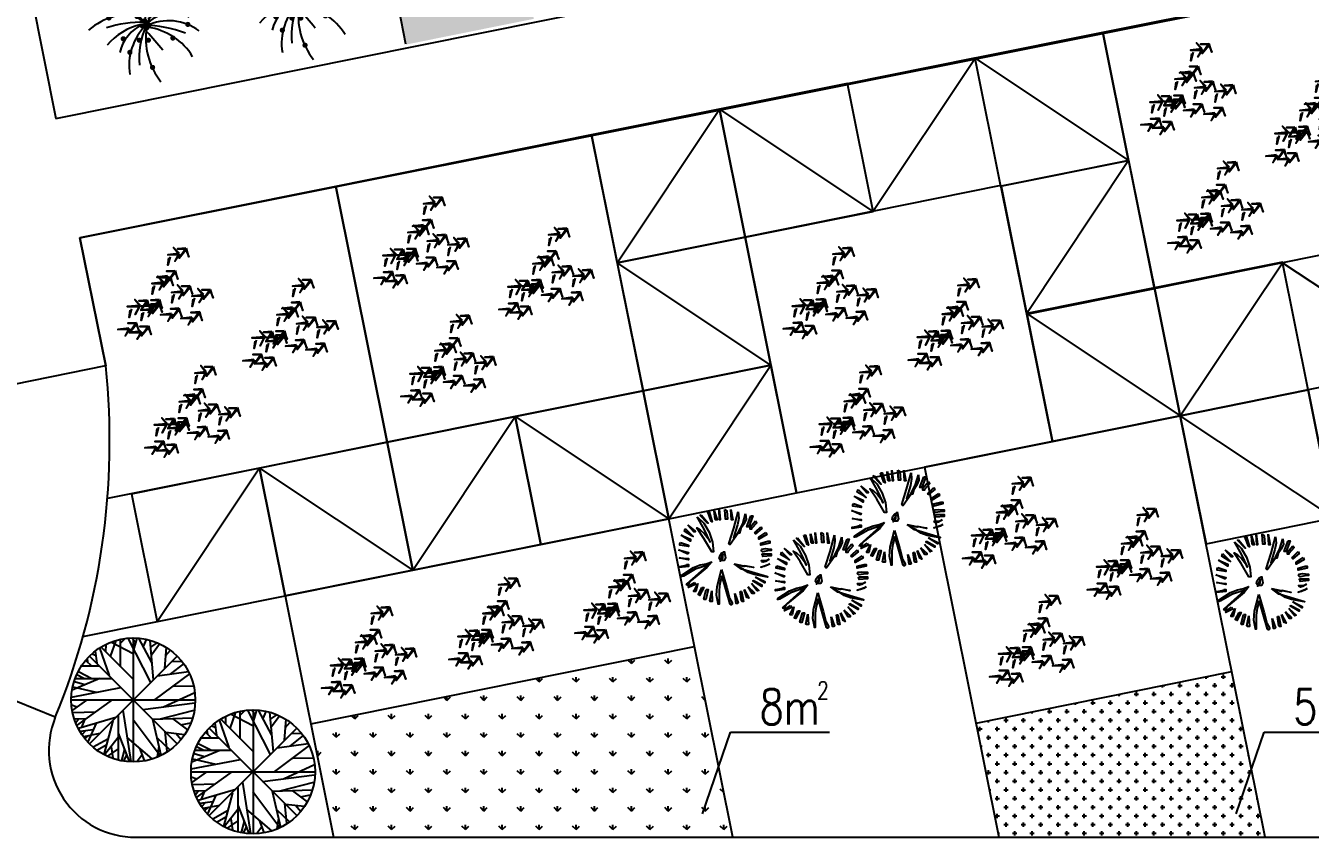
# Model space of a CAD drawing. Extents: x 1035948 to 1665131, y -158296 to 142149.
# Drawn here: x 1466764 to 1484489, y 3230 to 14424 of the extents above; entities that cross this region are included whole.
import ezdxf

# ---------------------------------------------------------------- set-up
doc = ezdxf.new("R2010")
doc.units = 0
doc.header["$LTSCALE"] = 200
doc.header["$MEASUREMENT"] = 0
doc.layers.get('0').update_dxf_attribs({"linetype": 'CONTINUOUS'})
for name, color, linetype in [('DL', 21, 'CONTINUOUS'), ('PUB_TEXT', 7, 'CONTINUOUS'), ('WLL1', 7, 'CONTINUOUS'), ('垂丝海棠', 7, 'CONTINUOUS'), ('慈孝竹', 7, 'CONTINUOUS'), ('枸骨球', 7, 'CONTINUOUS'), ('红枫', 7, 'CONTINUOUS'), ('葱兰', 7, 'CONTINUOUS'), ('蜀桧柏', 7, 'CONTINUOUS')]:
    doc.layers.add(name, color=color, linetype=linetype)
doc.styles.add('_HZTXT', font='txt.shx', dxfattribs={"width": 0.8, "bigfont": 'hztxt.shx'})
pattern_1 = [(0, (1132740.69, -70994.58), (120, 120), [60, -180]), (90, (1132770.69, -71024.58), (-120, 120), [60, -180])]

# ---------------------------------------------------------------- blocks, each defined once
blk = doc.blocks.new('ZW16')
at = {"color": 3}
for points in [[(352, 1976), (85, 2253), (310, 1975), (-189, 1911), (295, 1924), (145, 1619), (369, 1960)], [(-71, 1824), (-177, 1430), (-130, 1767)], [(649, 2216), (265, 2194), (623, 2184), (346, 1763), (651, 2139), (785, 1826), (672, 2218)], [(147, 1182), (-237, 1160), (121, 1149), (-156, 728), (149, 1105), (283, 792), (171, 1184)], [(-370, 651), (-637, 928), (-412, 649), (-912, 586), (-427, 599), (-578, 294), (-353, 634)], [(-191, 941), (-691, 877), (-207, 890), (-357, 585), (-132, 925)], [(-74, 890), (-457, 868), (-100, 858), (-377, 437), (-71, 813), (62, 500), (-50, 893)], [(-793, 498), (-899, 104), (-853, 442)], [(527, 248), (260, 525), (485, 247), (-14, 183), (470, 196), (319, -109), (544, 231)], [(104, 96), (-2, -299), (45, 39)], [(824, 488), (440, 466), (797, 455), (521, 34), (826, 411), (960, 98), (847, 490)], [(1467, 80), (1200, 357), (1425, 70), (925, 15), (1409, 28), (1259, -277), (1484, 64)], [(1763, 320), (1379, 298), (1737, 287), (1460, -134), (1765, 243), (1899, -70), (1787, 322)], [(-1435, -420), (-1701, -143), (-1477, -421), (-2060, -471), (-1492, -472), (-1681, -834), (-1492, -472)], [(-1858, -572), (-1964, -966), (-1917, -629)], [(-1138, -180), (-1522, -202), (-1164, -213), (-1421, -633), (-1136, -257), (-1002, -570), (-1115, -178)], [(-880, -568), (-1146, -291), (-921, -569), (-1421, -633), (-937, -619), (-1087, -925), (-862, -584)], [(-914, -385), (-1413, -449), (-929, -436), (-1079, -741), (-855, -400)], [(-583, -328), (-967, -350), (-609, -360), (-886, -781), (-581, -405), (-447, -718), (-559, -325)], [(-575, -144), (-959, -166), (-595, -182), (-880, -568), (-573, -221), (-439, -534), (-552, -142)], [(322, -547), (-62, -569), (296, -579), (19, -1000), (324, -624), (458, -937), (346, -544)], [(1043, -72), (938, -467), (984, -129)], [(-1303, -720), (-1408, -1114), (-1362, -777)], [(-16, -788), (-516, -852), (-32, -838), (-182, -1144), (43, -803)], [(923, -956), (423, -1020), (908, -1006), (757, -1312), (982, -971)], [(1285, -712), (878, -737), (1235, -747), (958, -1168), (1264, -792), (1397, -1105), (1285, -712)], [(-1978, -1464), (-2478, -1519), (-1993, -1506), (-2144, -1811), (-1919, -1471)], [(-1616, -1212), (-2024, -1237), (-1666, -1247), (-1943, -1668), (-1637, -1292), (-1504, -1605), (-1616, -1212)], [(-1423, -1603), (-1923, -1667), (-1438, -1654), (-1589, -1959), (-1364, -1618)], [(-1084, -1362), (-1468, -1384), (-1104, -1400), (-1388, -1816), (-1082, -1439), (-949, -1752), (-1061, -1360)]]:
    blk.add_lwpolyline(points, dxfattribs=at)
blk = doc.blocks.new('ZW11')
at = {"layer": '枸骨球', "color": 85, "linetype": 'Continuous'}
for points in [[(-1137, 1845), (-826, 1553), (-588, 1132), (-433, 675), (-378, 235), (-469, 235), (-826, 848), (-1146, 1333), (-991, 1242), (-799, 1059), (-625, 848), (-561, 693), (-533, 693), (-817, 1278), (-1137, 1845)], [(-954, 1937), (-625, 1544), (-680, 1571), (-991, 1909), (-954, 1937)], [(-652, 2065), (-588, 2065), (-442, 1608), (-497, 1635), (-652, 2065)], [(-351, 2120), (-222, 1699), (-286, 1699), (-286, 1727), (-314, 1727), (-351, 2120)], [(-131, 2184), (-76, 1727), (-76, 1699), (-104, 1699), (-131, 2184)], [(143, 2184), (235, 2120), (263, 1727), (171, 1727), (143, 2184)], [(747, 2065), (775, 1781), (720, 1480), (555, 931), (537, 876), (720, 1086), (747, 1086), (381, 565), (354, 565), (354, 601), (327, 601), (546, 1315), (747, 2065)], [(418, 2184), (509, 1699), (445, 1699), (418, 2184)], [(1086, 1974), (1113, 1727), (1012, 1507), (875, 1297), (811, 1086), (747, 1086), (747, 1113), (958, 1525), (1086, 1974)], [(1333, 1882), (1424, 1882), (1241, 1388), (1150, 1388), (1177, 1480), (1333, 1882)], [(-1686, 1297), (-1320, 931), (-1384, 967), (-1723, 1178), (-1686, 1297)], [(-1567, 1452), (-1229, 1178), (-1229, 1150), (-1293, 1150), (-1567, 1452)], [(1543, 1662), (1607, 1571), (1360, 1297), (1360, 1269), (1296, 1269), (1296, 1360), (1543, 1662)], [(1790, 1388), (1845, 1297), (1543, 1059), (1543, 1086), (1516, 1086), (1543, 1150), (1790, 1388)], [(-1906, 656), (-1540, 537), (-1540, 473), (-1933, 537), (-1933, 601), (-1906, 656)], [(-1869, 995), (-1448, 812), (-1448, 720), (-1869, 995)], [(2028, 1113), (2064, 1022), (1699, 812), (1699, 903), (2028, 1113)], [(2119, 720), (2211, 720), (2211, 629), (1790, 537), (1790, 629), (2119, 720)], [(-1997, 327), (-1540, 199), (-1540, 171), (-1567, 171), (-1567, 144), (-1595, 144), (-1997, 327)], [(107, 263), (171, -48), (107, -167), (-58, -167), (-122, -76), (-85, 62), (6, 181), (107, 235), (107, 263)], [(52, 144), (52, 107), (-76, -167), (-76, -194), (52, -48), (52, 144)], [(2001, 382), (2275, 354), (2275, 290), (2183, 290), (1881, 235), (1845, 263), (1817, 290), (1845, 354), (2001, 382)], [(1881, 144), (2275, 144), (2275, 53), (1881, 16), (1881, 53), (1845, 107), (1881, 144)], [(-1960, -39), (-1567, -76), (-1540, -76), (-1540, -130), (-1960, -39)], [(-1631, -350), (-1540, -350), (-1540, -441), (-1960, -496), (-1960, -441), (-1933, -441), (-1631, -377), (-1631, -350)], [(-469, -222), (-689, -496), (-1064, -798), (-1411, -1082), (-1521, -1210), (-1567, -1320), (-1595, -1292), (-1631, -1292), (-1595, -1228), (-680, -405), (-652, -377), (-1229, -570), (-1759, -881), (-1842, -899), (-1869, -899), (-1842, -835), (-1311, -496), (-1000, -368), (-716, -314), (-469, -222)], [(-12, -588), (226, -1430), (354, -1905), (473, -2115), (473, -2179), (445, -2179), (445, -2207), (418, -2207), (418, -2179), (381, -2179), (16, -899), (-12, -899), (-12, -926), (-94, -1219), (-131, -1530), (-131, -2179), (-168, -2179), (-168, -2143), (-250, -1768), (-213, -1356), (-12, -588)], [(564, -314), (994, -405), (1022, -405), (1022, -441), (784, -405), (784, -469), (811, -469), (967, -533), (967, -561), (903, -561), (564, -314)], [(967, -561), (2092, -899), (2092, -926), (1488, -816), (1205, -716), (967, -561)], [(1058, -405), (1452, -469), (1452, -496), (1058, -405)], [(2211, -314), (2092, -387), (1946, -441), (1790, -469), (2211, -314)], [(2183, -103), (2001, -213), (1900, -240), (1845, -222), (1817, -167), (2028, -167), (2183, -103)], [(-1265, -1173), (-1229, -1265), (-1540, -1411), (-1503, -1320), (-1265, -1173)], [(1452, -1082), (1845, -1292), (1845, -1356), (1424, -1109), (1452, -1082)], [(1543, -926), (1973, -1137), (1973, -1201), (1543, -926)], [(-1110, -1228), (-1201, -1594), (-1293, -1594), (-1293, -1539), (-1265, -1539), (-1110, -1228)], [(-927, -1411), (-835, -1411), (-1018, -1750), (-1018, -1777), (-1046, -1750), (-1082, -1750), (-1082, -1722), (-927, -1411)], [(-716, -1503), (-625, -1503), (-744, -1960), (-808, -1960), (-808, -1932), (-835, -1932), (-716, -1503)], [(-469, -1567), (-442, -2051), (-533, -2051), (-533, -2024), (-561, -2024), (-469, -1567)], [(601, -1686), (747, -2115), (720, -2115), (720, -2143), (656, -2143), (601, -1686)], [(839, -1594), (903, -1594), (994, -2051), (930, -2051), (930, -2024), (903, -2024), (839, -1594)], [(1022, -1503), (1241, -1905), (1177, -1868), (1150, -1868), (1022, -1503)], [(1205, -1384), (1479, -1631), (1479, -1686), (1388, -1686), (1205, -1384)], [(1360, -1228), (1699, -1539), (1634, -1539), (1634, -1567), (1607, -1539), (1360, -1228)]]:
    blk.add_lwpolyline(points, dxfattribs=at)
blk = doc.blocks.new('ZW36')
at = {"layer": '垂丝海棠', "color": 31, "const_width": 60}
for points in [[(-966, 251, 1), (-906, 251, 1)], [(-458, 399, 1), (-398, 399, 1)], [(-320, 284, 1), (-260, 284, 1)], [(463, 465, 1), (523, 465, 1)], [(-197, 69, 1), (-137, 69, 1)], [(-142, 185, 1), (-82, 185, 1)], [(-114, 119, 1), (-54, 119, 1)], [(-100, 20, 1), (-40, 20, 1)], [(-46, 86, 1), (14, 86, 1)], [(848, 102, 1), (908, 102, 1)], [(-637, -228, 1), (-577, -228, 1)], [(-266, -261, 1), (-206, -261, 1)], [(-59, -261, 1), (1, -261, 1)], [(504, -211, 1), (564, -211, 1)], [(-485, -541, 1), (-425, -541, 1)], [(37, -887, 1), (97, -887, 1)]]:
    blk.add_lwpolyline(points, format="xyb", close=True, dxfattribs=at)
at = {"layer": '垂丝海棠', "color": 31}
for centre, radius, start, end in [((-802, 1117), 1096, 342.9456, 6.4814), ((-1040, 67), 963, 6.9904, 78.0284), ((2324, 279), 2449, 163.8561, 179.1105), ((-3557, 2173), 4052, 328.9873, 340.361), ((-443, -1135), 1464, 78.5516, 130.9815), ((-1034, -789), 1294, 48.7581, 83.8624), ((-705, -137), 631, 28.8901, 78.4579), ((522, -485), 844, 62.9909, 135.9102), ((657, -696), 1164, 85.8741, 126.9558), ((-185, -2359), 2512, 88.3286, 108.729), ((134, -1317), 1456, 103.0452, 139.7766), ((236, -767), 952, 114.0956, 166.2953), ((826, -841), 1299, 134.4861, 189.3762), ((1483, -658), 1728, 155.0888, 185.9637), ((-247, -3123), 3211, 70.5249, 87.8244), ((1537, -211), 1626, 171.2496, 218.2333), ((439, -986), 1172, 53.3231, 115.7633), ((-239, -1387), 1437, 31.315, 82.1378), ((-6650, -6130), 8950, 39.0488, 42.6799)]:
    blk.add_arc(centre, radius, start, end, dxfattribs=at)
at = {"layer": '垂丝海棠', "color": 31, "width": 0.8, "flags": 9}
for tag in ['YSIZE', 'XSIZE']:
    blk.add_attdef(tag, (-74, 86), '', height=1, dxfattribs=at)
blk = doc.blocks.new('ZW08')
at = {"layer": '红枫', "color": 1}
for p, q in [((-406, 1830), (-261, 1973)), ((-177, 1980), (514, 621)), ((68, 1830), (-55, 1987)), ((-9, 1990), (-9, -1812)), ((7, 1629), (107, 1980)), ((570, 1215), (163, 1980)), ((-1181, 1579), (-1125, 1215)), ((-1042, 1687), (-746, 836)), ((-997, 1708), (-16, 728)), ((-847, 1565), (-841, 1794)), ((-707, 1422), (-534, 1915)), ((-679, 1858), (-10, 1515)), ((-400, 1107), (-406, 1951)), ((302, 1722), (397, 1944)), ((615, 707), (509, 1915)), ((531, 1708), (726, 1837)), ((553, 1472), (799, 1808)), ((994, 1701), (949, 1057)), ((977, 1436), (1128, 1615)), ((-1460, 1300), (-1293, 1136)), ((-1399, 1243), (-1415, 1365)), ((1322, 1420), (-1339, -1242)), ((1322, -1242), (-1339, 1420)), ((-1282, 1501), (-1164, 1458)), ((1139, 886), (1541, 1200)), ((1167, 1265), (1468, 1279)), ((-1745, 864), (-1521, 757)), ((-1694, 957), (-1282, 750)), ((-1588, 1129), (-1047, 1129)), ((1713, 893), (654, 99)), ((732, 828), (1680, 957)), ((-1901, 178), (-389, 471)), ((-1031, 743), (-1884, 385)), ((-1867, 492), (-1148, 328)), ((-1817, 657), (-1499, 557)), ((-1784, 750), (-668, 750)), ((1212, 514), (1836, 521)), ((-1910, 89), (1892, 89)), ((-1443, 85), (-1878, -230)), ((-1739, -695), (-651, 92)), ((921, -123), (1875, 314)), ((-1901, -65), (-1728, -123)), ((-1862, -301), (-1164, -280)), ((-478, -387), (-473, -1738)), ((-328, -230), (-88, -1803)), ((286, -201), (1881, -1)), ((827, -494), (1859, -223)), ((-1817, -494), (-1443, -480)), ((-1678, -487), (-1767, -609)), ((-1694, -780), (-540, -437)), ((-1505, -523), (-1600, -745)), ((-1148, -623), (-1404, -1195)), ((-640, -552), (-913, -1581)), ((-10, -516), (810, -1617)), ((581, -501), (838, -1603)), ((587, -501), (1808, -459)), ((1200, -487), (1652, -830)), ((1446, -673), (1753, -616)), ((-1243, -830), (-1639, -880)), ((-1482, -866), (-1577, -973)), ((-1036, -938), (-1533, -1038)), ((-1393, -1009), (-1488, -1095)), ((-791, -1109), (-1237, -1360)), ((-473, -1059), (-886, -1588)), ((-473, -930), (-133, -1796)), ((-205, -1059), (559, -1717)), ((715, -1066), (1111, -1445)), ((955, -866), (1016, -1495)), ((988, -902), (1563, -966)), ((1306, -945), (1451, -1116)), ((-841, -1302), (-1109, -1452)), ((-473, -1410), (-802, -1631)), ((-690, -1352), (-640, -1688)), ((-278, -1417), (-372, -1767)), ((180, -1388), (325, -1767)), ((776, -1331), (721, -1653)), ((-211, -1581), (-306, -1774)), ((258, -1595), (113, -1796))]:
    blk.add_line(p, q, dxfattribs=at)
blk.add_circle((-9, 89), 1901, dxfattribs=at)

msp = doc.modelspace()

# ---------------------------------------------------------------- hatches: boundary and pattern name
at = {"layer": '葱兰', "ltscale": 20}
h = msp.add_hatch(dxfattribs=at)
h.set_pattern_fill('GRASS', color=3, scale=360, style=0)
h.set_pattern_definition([(90, (1132740.7, -70994.58), (-254.55844, 254.55844), [67.5, -441.6169]), (45, (1132740.7, -70994.58), (-254.55844, 254.55844), [67.5, -292.5]), (135, (1132740.7, -70994.58), (-254.55844, -254.55844), [67.5, -292.5])])
h.paths.add_polyline_path([(1470698.29091, 4794.43161), (1471013.0405, 3230.3251), (1476521.26241, 3230.4675), (1475992.16774, 5859.73349)])
at = {"layer": '蜀桧柏', "ltscale": 20}
h = msp.add_hatch(dxfattribs=at)
h.set_pattern_fill('CROSS', color=60, scale=480, style=0)
h.set_pattern_definition(pattern_1)
h.paths.add_polyline_path([(1472010.30904, 14163.74449), (1473774.9509, 14518.84839), (1471540.48662, 25874.49855), (1469774.35327, 25526.97446)])
h = msp.add_hatch(dxfattribs=at)
h.set_pattern_fill('CROSS', color=60, scale=480, style=0)
h.set_pattern_definition(pattern_1)
h.paths.add_polyline_path([(1483865.55828, 3230.65736), (1483405.7708, 5515.51039), (1479876.51958, 4805.30914), (1480193.41034, 3230.56243)])

# ---------------------------------------------------------------- linework, layer by layer
at = {"layer": 'DL'}
for p, q in [((1472008.81755, 14171.32431), (1469774.35327, 25526.97446)), ((1464883.78961, 24564.65265), (1467181.83553, 13144.81732)), ((1465490.23329, 21551.01097), (1467181.83553, 13144.81732)), ((1467513.26278, 11497.83342), (1492238.96324, 16439.30828)), ((1467181.83553, 13144.81732), (1477416.66407, 15204.40097)), ((1467513.26278, 11497.83342), (1476101.10742, 13225.98981)), ((1467513.26278, 11497.83342), (1467868.36341, 9733.20781)), ((1467513.26278, 11497.83342), (1467868.36341, 9733.20781)), ((1467513.26278, 11497.83342), (1467868.36341, 9733.20784)), ((1467868.36341, 9733.20781), (1467513.26278, 11497.83342)), ((1465265.78355, 9212.26956), (1467867.82454, 9735.88566)), ((1467172.91396, 4884.97437), (1465618.40888, 5521.8658)), ((1468283.4228, 3230.25454), (1495538.97659, 3230.95913)), ((1468283.4228, 3230.25454), (1495538.97659, 3230.95913))]:
    msp.add_line(p, q, dxfattribs=at)
for centre, radius, start, end in [((1457873.08411, 8692.97382), 10049.26341, 337.732382271, 5.941527161), ((1468283.4228, 4430.25454), 1200, 157.732382271, 270)]:
    msp.add_arc(centre, radius, start, end, dxfattribs=at)
at = {"layer": 'PUB_TEXT'}
for p, q in [((1476103.46266, 3553.11867), (1476490.44168, 4680.33591)), ((1476490.44168, 4680.33591), (1477854.12033, 4680.33591)), ((1483467.06433, 3553.11867), (1483854.04335, 4680.33591)), ((1483854.04335, 4680.33591), (1485217.72201, 4680.33591))]:
    msp.add_line(p, q, dxfattribs=at)
at = {"layer": 'WLL1'}
for p, q in [((1478101.11277, 13627.9585), (1479858.57268, 13981.61716)), ((1478452.53422, 11863.09059), (1479863.59897, 13975.16515)), ((1479863.59897, 13975.16515), (1481979.74089, 12564.92647)), ((1474926.86585, 11153.61032), (1476336.39084, 13273.33656)), ((1476336.48716, 13272.85787), (1478452.53422, 11863.09059)), ((1474571.76522, 12918.23593), (1471042.514, 12208.03468)), ((1475281.96648, 9388.98471), (1474571.76522, 12918.23593)), ((1481979.74089, 12564.92647), (1480575.84331, 10454.2866)), ((1471042.514, 12208.03468), (1467513.26278, 11497.83342)), ((1471042.514, 12208.03468), (1471752.71526, 8678.78346)), ((1471752.71526, 8678.78346), (1471042.514, 12208.03468)), ((1477046.59209, 9744.08534), (1474926.86585, 11153.61032)), ((1482695.56955, 9044.76161), (1484107.36409, 11153.20957)), ((1484107.36409, 11153.20957), (1486224.82077, 9754.96287)), ((1480575.84331, 10454.2866), (1482695.56955, 9044.76161)), ((1475637.06711, 7624.3591), (1477046.59209, 9744.08534)), ((1471752.71526, 8678.78346), (1475281.96648, 9388.98471)), ((1482695.56955, 9044.76161), (1479166.31833, 8334.56036)), ((1484815.29579, 7635.23663), (1482695.56955, 9044.76161)), ((1483865.55828, 3230.65736), (1482695.56955, 9044.76161)), ((1472107.81589, 6914.15785), (1473517.34087, 9033.88408)), ((1473517.34087, 9033.88408), (1475637.06711, 7624.3591)), ((1468223.46404, 7968.5822), (1471752.71526, 8678.78346)), ((1479166.31833, 8334.56036), (1480193.41034, 3230.56243)), ((1469988.08965, 8323.68283), (1467891.14756, 7901.70921)), ((1469988.08965, 8323.68283), (1468578.56467, 6203.95659)), ((1470343.19028, 6559.05722), (1469988.08965, 8323.68283)), ((1469988.08965, 8323.68283), (1472107.81589, 6914.15785)), ((1468223.46404, 7968.5822), (1468578.56467, 6203.95659)), ((1468223.46404, 7968.5822), (1468223.46404, 7968.5822)), ((1475637.06711, 7624.3591), (1470343.19028, 6559.05722)), ((1476521.26241, 3230.4675), (1475637.06711, 7624.3591)), ((1467554.19126, 5997.81902), (1470343.19028, 6559.05722)), ((1470343.19028, 6559.05722), (1471013.0405, 3230.3251)), ((1470698.29091, 4794.43161), (1475992.16774, 5859.73349)), ((1479876.51958, 4805.30914), (1483405.7708, 5515.51039))]:
    msp.add_line(p, q, dxfattribs=at)
for points in [[(1485153.89148, 15039.75333), (1481624.64026, 14329.55208), (1482334.84152, 10800.30086), (1485864.09274, 11510.50211)], [(1480215.11528, 12209.82584), (1481979.74089, 12564.92647), (1481624.64026, 14329.55208), (1479860.01465, 13974.45145)], [(1476691.58779, 11508.23226), (1478456.2134, 11863.33289), (1478101.11277, 13627.9585), (1476336.48716, 13272.85787)], [(1474926.86585, 11153.61032), (1476691.49146, 11508.71095), (1476336.39084, 13273.33656), (1474571.76522, 12918.23593)], [(1480577.38161, 10446.6422), (1482342.00722, 10801.74283), (1481986.9066, 12566.36844), (1480222.28099, 12211.26781)], [(1480220.74268, 12218.91221), (1476691.49146, 11508.71095), (1477401.69272, 7979.45973), (1480930.94394, 8689.66099)], [(1475281.96648, 9388.98471), (1477046.59209, 9744.08534), (1476691.49146, 11508.71095), (1474926.86585, 11153.61032)], [(1482695.56955, 9044.76161), (1484460.19516, 9399.86224), (1484105.09453, 11164.48785), (1482340.46892, 10809.38722)], [(1480930.94394, 8689.66099), (1482695.56955, 9044.76161), (1482340.46892, 10809.38722), (1480575.84331, 10454.2866)], [(1484815.29579, 7635.23663), (1486579.9214, 7990.33726), (1486224.82077, 9754.96287), (1484460.19516, 9399.86224)], [(1475637.06711, 7624.3591), (1477401.69272, 7979.45973), (1477046.59209, 9744.08534), (1475281.96648, 9388.98471)], [(1483050.67018, 7280.136), (1484815.29579, 7635.23663), (1484460.19516, 9399.86224), (1482695.56955, 9044.76161)], [(1473872.4415, 7269.25847), (1475637.06711, 7624.3591), (1475281.96648, 9388.98471), (1473517.34087, 9033.88408)], [(1472107.81589, 6914.15785), (1473872.4415, 7269.25847), (1473517.34087, 9033.88408), (1471752.71526, 8678.78346)], [(1470343.19028, 6559.05722), (1472107.81589, 6914.15785), (1471752.71526, 8678.78346), (1469988.08965, 8323.68283)]]:
    msp.add_lwpolyline(points, close=True, dxfattribs=at)

# ---------------------------------------------------------------- block references
at = {"layer": '垂丝海棠', "ltscale": 20, "xscale": 0.6000000000931323, "yscale": 0.5999999999985448, "zscale": 0.6}
for p in [(1470578.60126, 14687.11613), (1468474.41974, 14380.69075)]:
    msp.add_blockref('ZW36', p, dxfattribs=at)
at = {"layer": '慈孝竹', "ltscale": 20, "xscale": 0.3000000000465661, "yscale": 0.2999999999992724, "zscale": 0.3}
for p in [(1482893.47924, 13511.34799), (1484617.25038, 13080.2492), (1483267.03226, 11880.09043), (1472310.06443, 11396.23387), (1474033.83557, 10965.13508), (1468779.87029, 10690.71834), (1477958.69435, 10698.63721), (1470503.64143, 10259.61955), (1479682.46549, 10267.53842), (1472683.61745, 9764.97631), (1469153.42331, 9059.46079), (1478332.24737, 9067.37965), (1480431.98291, 7532.131), (1482155.75405, 7101.03222), (1475085.22871, 6502.30735), (1473344.89035, 6139.32958), (1480805.53593, 5900.87345), (1471588.82144, 5742.29246)]:
    msp.add_blockref('ZW16', p, dxfattribs=at)
at = {"layer": '枸骨球', "ltscale": 20, "xscale": 0.3000000000465661, "yscale": 0.2999999999992724, "zscale": 0.3}
for p in [(1478755.8495, 7638.57732), (1476369.87907, 7098.19789), (1477698.1562, 6778.88119), (1483783.48214, 6753.97479)]:
    msp.add_blockref('ZW11', p, dxfattribs=at)
at = {"layer": '红枫', "ltscale": 20, "xscale": 0.4499999999534339, "yscale": 0.4500000000007276, "zscale": 0.45}
for p in [(1468252.81157, 5084.97933), (1469904.52656, 4092.35076)]:
    msp.add_blockref('ZW08', p, dxfattribs=at)

# ---------------------------------------------------------------- texts
at = {"layer": 'PUB_TEXT', "style": '_HZTXT', "width": 0.8}
for s, height, p in [('2', 243, (1477681.59364, 5133.5691)), ('8m ', 486, (1476890.84222, 4788.26647)), ('5m ', 486, (1484254.4439, 4788.26647))]:
    msp.add_text(s, height=height, dxfattribs=at).set_placement(p)

doc.saveas('drawing.dxf')
